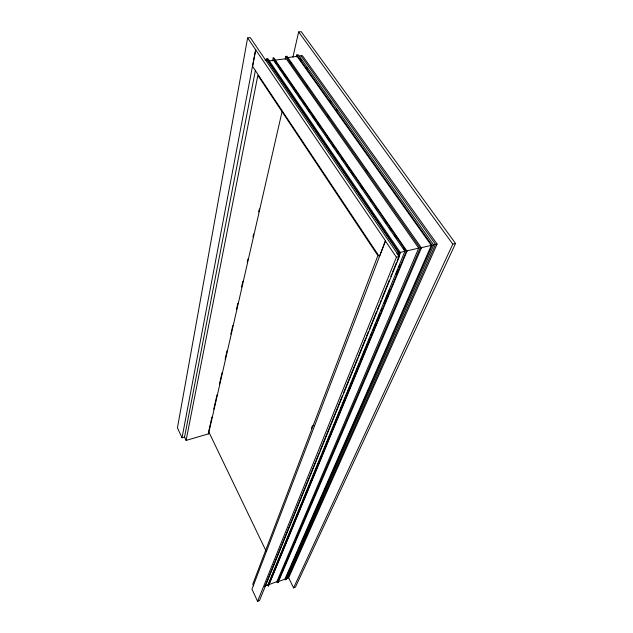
<?xml version="1.0" encoding="UTF-8"?>
<svg xmlns="http://www.w3.org/2000/svg" width="633" height="633" viewBox="0 0 633 633"><rect width="100%" height="100%" fill="white"/><g stroke="black" fill="none" stroke-linecap="round" stroke-linejoin="round"><path stroke-width="0.95" d="M247.606 37.909L385.473 240.809L251.966 589.188L257.584 601.35L259.443 600.654L399.352 256.523L250.264 37.6L247.606 37.909L177.438 427.829L182.035 437.783L184.551 437.063L255.423 70.231M182.035 437.783L255.621 49.722M255.772 49.698L252.599 66.41L379.396 256.674L385.473 240.809M282.136 111.289L208.502 433.882L186.102 440.402L257.845 75.351L377.869 255.613L252.781 584.204L253.524 585.81M266.39 60.744L266.778 58.806L267.791 58.671L400.444 252.702L397.105 260.931M272.594 60.887L273.195 57.983L273.772 57.912L406.987 251.198L268.384 585.976L267.909 584.971L404.914 251.317L273.583 60.333L269.08 60.91M285.198 59.273L285.839 56.377L286.978 56.226L421.412 247.875L278.14 582.376L277.333 582.677L276.858 581.68L418.706 248.144L286.219 58.711L275.086 60.135M292.96 56.994L298.634 31.943L301.166 31.65L455.562 243.491L295.382 587.218L293.585 587.891L288.672 577.794L437.102 244.053L302.416 55.68L299.33 56.076M208.471 432.394L211.976 416.981M213.732 409.282L217.016 394.834M219.429 384.247L222.064 372.687M225.134 359.204L227.105 350.54M230.831 334.169L232.809 325.504M236.536 309.133L237.85 303.357M241.577 286.986L242.89 281.21M247.274 261.951L247.938 259.063M252.978 236.916L253.635 234.028M258.675 211.881L259.34 208.993M296.418 56.891L296.861 54.968L298.27 54.794L433.724 245.042L286.163 579.417L285.166 579.788L284.882 579.195L431.302 245.39L297.091 56.361L288.102 57.516M311.42 428.367L312.338 425.962L313.873 425.495M257.584 601.35L396.408 257.204L399.352 256.523M397.912 254.775L398.655 252.939L266.968 59.929L265.053 60.175M398.228 255.7L399.344 252.955L400.444 252.702M264.934 586.467L319.143 452.959M319.879 451.131L342.532 395.348M343.268 393.52L357.748 357.859M358.492 356.031L365.921 337.745M366.657 335.917L368.517 331.344M369.261 329.516L376.682 311.222M377.426 309.395L379.286 304.821M380.029 302.993L381.137 300.248M381.881 298.42L389.311 280.134M390.79 276.479L391.906 273.733M392.65 271.905L396.361 262.758M271.328 577.51L268.313 584.829L276.858 581.68M272.079 575.682L281.471 552.831M282.223 551.003L291.623 528.151M292.375 526.324L297.265 514.439M298.016 512.611L301.775 503.464M302.527 501.637L307.416 489.76M308.168 487.924L309.3 485.187M310.051 483.359L311.927 478.785M312.678 476.958L319.443 460.507M320.195 458.68L321.327 455.934M322.83 452.279L329.595 435.82M330.347 433.993L331.478 431.255M332.23 429.427L339.747 411.141M340.499 409.314L341.63 406.568M342.382 404.74L345.389 397.429M346.14 395.601L349.899 386.462M350.65 384.635L351.782 381.889M352.534 380.061L355.54 372.75M356.292 370.922L357.416 368.177M358.175 366.349L359.299 363.611M360.802 359.948L361.934 357.21M362.685 355.382L365.692 348.071M366.444 346.235L367.567 343.497M368.319 341.67L369.45 338.924M370.954 335.268L371.706 333.441M372.837 330.703L375.844 323.384M376.595 321.556L377.719 318.818M378.471 316.991L379.602 314.245M381.106 310.589L381.857 308.762M384.112 303.278L387.871 294.131M388.622 292.304L389.754 289.566M396.147 274.026L398.022 269.452M398.774 267.624L399.906 264.879M268.384 585.976L406.362 251.341L406.987 251.198M277.333 582.677L420.17 248.16L421.412 247.875M279.406 578.151L280.957 574.519M282.12 571.797L282.896 569.985M285.61 563.631L286.773 560.909M287.548 559.097L288.711 556.375M292.588 547.3L293.752 544.578M294.527 542.766L295.69 540.044M296.466 538.224L297.629 535.502M299.18 531.878L299.955 530.058M304.608 519.171L305.771 516.449M311.586 502.839L312.749 500.117M285.166 579.788L432.197 245.398L433.724 245.042M286.163 579.417L285.879 578.823L286.678 577.019M292.644 563.449L294.242 559.833M297.027 553.495L298.222 550.781M304.592 536.309L305.786 533.595M307.385 529.979L308.176 528.167M310.969 521.837L312.164 519.123M318.534 504.651L319.728 501.937M321.319 498.321L322.118 496.509M332.475 472.993L333.67 470.279M293.585 587.891L452.785 244.14L455.562 243.491M284.882 579.195L277.855 581.782L278.14 582.376M285.879 578.823L288.672 577.794M264.855 586.095L267.909 584.971M399.858 252.48L404.914 251.317M406.481 250.953L418.706 248.144M396.907 253.342L398.655 252.939M420.526 247.867L431.302 245.39M433.747 244.829L437.102 244.053M298.634 31.943L452.785 244.14M301.015 55.862L435.575 244.409L287.675 578.166L287.247 577.28M300.208 58.592L301.348 60.198M306.499 67.43L307.638 69.044M329.935 100.386L331.075 101.992M336.218 109.224L337.365 110.83M296.861 54.968L432.197 245.398M290.041 61.678L291.172 63.292M306.491 85.154L307.63 86.768M327.483 115.103L329.184 117.532M366.064 170.15L367.765 172.58M285.839 56.377L420.17 248.16M273.195 57.983L406.362 251.341M274.714 61.069L276.392 63.506M279.193 67.565L281.986 71.632M284.225 74.884L286.456 78.128M293.728 88.691L295.959 91.943M298.76 96.002L300.438 98.439M303.231 102.499L304.346 104.129M308.263 109.81L309.941 112.247M312.734 116.314L315.527 120.373M317.766 123.625L320.005 126.877M327.269 137.432L329.508 140.684M332.863 145.558L333.979 147.18M336.772 151.247L337.895 152.869M341.804 158.559L343.482 160.996M346.837 165.87L349.076 169.122M351.315 172.366L352.992 174.803M360.818 186.181L363.049 189.425M370.321 199.988L371.436 201.611M375.353 207.3L377.031 209.737M384.856 221.115L386.534 223.552M389.327 227.611L391.004 230.048M394.359 234.922L396.598 238.174M403.862 248.729L404.985 250.359M266.778 58.806L399.344 252.955M385.307 240.849L396.408 257.204M208.914 432.173L266.256 551.414M208.249 433.352L208.502 433.882M184.551 437.063L186.102 440.402"/></g></svg>
